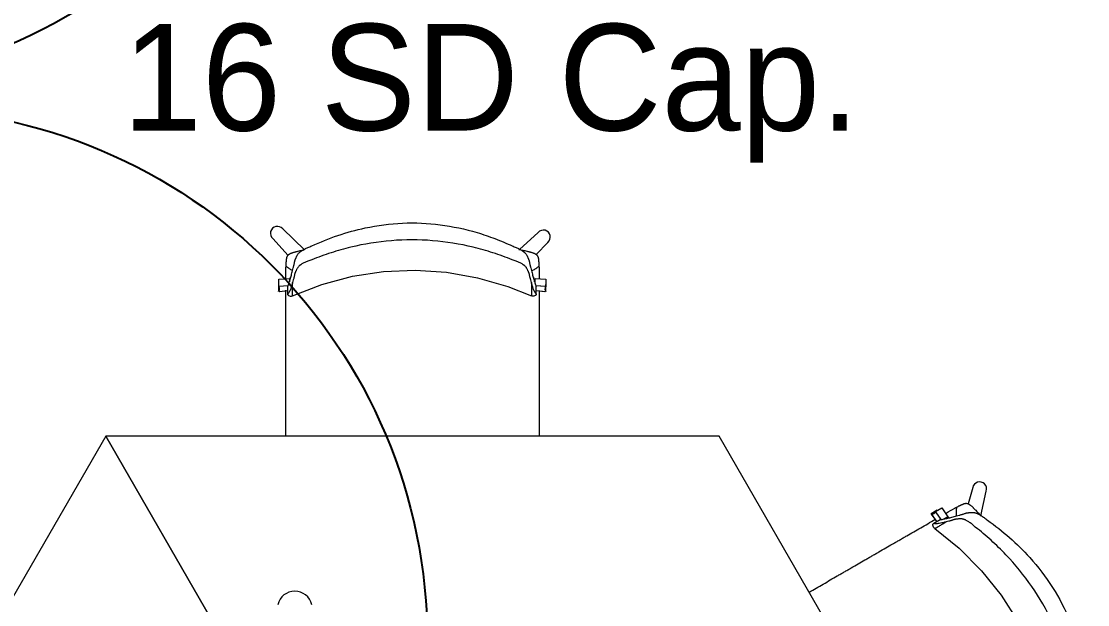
# Model space of a CAD drawing. Header units: millimetres. Extents: x 155920 to 295199, y -4084 to 97293.
# Drawn here: x 184835 to 186834, y 21402 to 22496 of the extents above; entities that cross this region are included whole.
import ezdxf

# ---------------------------------------------------------------- set-up
doc = ezdxf.new("R2010")
doc.units = ezdxf.units.MM
doc.header["$MEASUREMENT"] = 0
for name, color, linetype, lineweight in [('A-AREA-IDEN', 7, 'CONTINUOUS', 9), ('A-GENM', 8, 'CONTINUOUS', 9), ('I-FURN', 8, 'CONTINUOUS', 9)]:
    doc.layers.add(name, color=color, linetype=linetype, lineweight=lineweight)
doc.layers.add('Social Distancing', color=7, linetype='CONTINUOUS')
doc.styles.add('Century Gothic', font='GOTHIC.TTF', dxfattribs={"height": 200})

msp = doc.modelspace()

# ---------------------------------------------------------------- linework, layer by layer
at = {"layer": 'A-GENM'}
msp.add_arc((185347.5, 21394.4), 32.5, 12.6804, 167.3196, dxfattribs=at)
at = {"layer": 'I-FURN'}
for p, q in [((185365.5, 22067), (185324.9, 22106.5)), ((185803.8, 22099.8), (185768.7, 22067.5)), ((185306.1, 22088.3), (185335.1, 22056.7)), ((185799.9, 22058.3), (185822, 22081.1)), ((185398.5, 22002.2), (185455.7, 22017.4)), ((185455.7, 22017.4), (185514.1, 22026.3)), ((185514.1, 22026.3), (185573.2, 22028.9)), ((185573.2, 22028.9), (185632.2, 22025)), ((185632.2, 22025), (185690.4, 22014.8)), ((185317.1, 22002), (185317.1, 21988.8)), ((185317.4, 22011.8), (185337.3, 22013.1)), ((185317.4, 21998.4), (185317.4, 22011.8)), ((185334.8, 21999.6), (185317.4, 21998.4)), ((185334.3, 21984.5), (185334.3, 21998.2)), ((185337.3, 22013.1), (185337.3, 22007.2)), ((185338.3, 22013.2), (185338.3, 22010.1)), ((185343.4, 21980.9), (185398.5, 22002.2)), ((185690.4, 22014.8), (185747.2, 21998.4)), ((185747.2, 21998.4), (185791.2, 21980.9)), ((185797.2, 22007.2), (185797.2, 22013.1)), ((185798.2, 22013.2), (185818.1, 22011.8)), ((185798.2, 22004.3), (185798.2, 22013.2)), ((185818.1, 21998.5), (185799.7, 21999.7)), ((185817.1, 21998.4), (185799.8, 21999.6)), ((185800.3, 21984.5), (185800.3, 21998.2)), ((185818.1, 22011.8), (185818.1, 21998.5)), ((185818.4, 21988.8), (185818.4, 22002.1)), ((185318, 21988.8), (185334.3, 21990.8)), ((185318.7, 21988.8), (185334.3, 21990.7)), ((185334.3, 21982.5), (185335.8, 21981.4)), ((185335.8, 21981.4), (185337.6, 21980.7)), ((185337.6, 21980.7), (185339.1, 21980.3)), ((185339.1, 21980.3), (185341.3, 21980.4)), ((185341.3, 21980.4), (185343.4, 21980.9)), ((185793.3, 21980.4), (185791.2, 21980.9)), ((185795.5, 21980.3), (185793.3, 21980.4)), ((185797, 21980.7), (185795.5, 21980.3)), ((185798.7, 21981.4), (185797, 21980.7)), ((185800.3, 21982.5), (185798.7, 21981.4)), ((185800.3, 21990.9), (185817.8, 21988.8)), ((185800.3, 21990.8), (185816.6, 21988.8)), ((184993, 21717.5), (184418.1, 20721.5)), ((185548.1, 20756.2), (184993, 21717.5)), ((186143, 21717.5), (184993, 21717.5)), ((184993, 21717.5), (185548.1, 20756.2)), ((186718.1, 20721.6), (186143, 21717.5)), ((186618.7, 21621.1), (186610.1, 21590.6)), ((186633.7, 21568.2), (186644, 21614.7)), ((186552.1, 21578.5), (186540.6, 21571.8)), ((186549.2, 21576.4), (186560.7, 21583)), ((186559.4, 21561.1), (186549.2, 21576.4)), ((186560.7, 21583), (186571.9, 21566.5)), ((186540.6, 21571.8), (186551.5, 21557.2)), ((186541, 21571), (186551.4, 21557.1)), ((186557.8, 21560.8), (186546, 21554)), ((186559.3, 21561.1), (186549.6, 21575.5)), ((186571.9, 21566.5), (186564.2, 21562.1)), ((186572.3, 21565.6), (186567.2, 21562.7)), ((186544.1, 21550.8), (186544.2, 21553)), ((186544.5, 21548.6), (186544.1, 21550.8)), ((186545, 21547.2), (186544.5, 21548.6)), ((186546.1, 21545.6), (186545, 21547.2)), ((186547.4, 21544.3), (186546.1, 21545.6)), ((186547.4, 21544.3), (186593.4, 21507.2)), ((186593.4, 21507.2), (186635.1, 21465.3)), ((186635.1, 21465.3), (186672.1, 21419.1)), ((186672.1, 21419.1), (186703.8, 21369.3))]:
    msp.add_line(p, q, dxfattribs=at)
for centre, start, end in [((185314.9, 22098), 40.4176, 228.0338), ((185813.6, 22091), 310.3941, 138.0104), ((186631.6, 21618.7), 341.9896, 169.6059)]:
    msp.add_arc(centre, 13.1, start, end, dxfattribs=at)
for centre, major_axis, start_param, end_param in [((185300.6, 22007.4), (17.4, 0), 5.960696, 6.044337), ((185300.6, 21994.1), (17.4, 0), 5.960696, 6.540192), ((185301.6, 21994.1), (17.4, 0), 5.960696, 6.540192), ((185834, 21994.1), (17.4, 0), 2.884586, 3.464082), ((185834.9, 21994.1), (17.4, 0), 2.884586, 3.464082), ((185834.9, 22007.5), (17.4, 0), 3.380441, 3.464082), ((186537, 21588.8), (-8.7, 15.1), 2.819103, 3.398599), ((186548.6, 21595.4), (-8.7, 15.1), 2.819103, 2.902745), ((186537.5, 21587.9), (-8.7, 15.1), 2.819103, 3.398599)]:
    msp.add_ellipse(centre, major_axis=major_axis, ratio=0.978487, start_param=start_param, end_param=end_param, dxfattribs=at)
for points, knots in [([(185379.2, 22074.3), (185395.2, 22081.8), (185428.1, 22094.9), (185485, 22110.7), (185549.5, 22119.2), (185620.5, 22116), (185678.3, 22103.6), (185723, 22088.4), (185744.7, 22079.3), (185755.4, 22074.3)], [-1, -1, -1, -1, -0.863636, -0.727273, -0.545455, -0.363636, -0.181818, -0.090909, 0, 0, 0, 0]), ([(185755.4, 22048.2), (185743.5, 22053.1), (185719.3, 22061.9), (185669.7, 22075.9), (185606, 22086.3), (185528.6, 22086.3), (185464.8, 22075.9), (185415.3, 22061.9), (185391.1, 22053.1), (185379.2, 22048.2)], [-1, -1, -1, -1, -0.9, -0.8, -0.6, -0.4, -0.2, -0.1, 0, 0, 0, 0]), ([(185331.1, 22036.5), (185331.2, 22037.6), (185331.3, 22039.2), (185331.4, 22041.2), (185331.5, 22042.3), (185331.5, 22043.1), (185331.6, 22043.9), (185331.6, 22044.9), (185331.7, 22046.1), (185331.9, 22047.4), (185331.9, 22048.3), (185332, 22048.8), (185332, 22049.2), (185332.1, 22049.6), (185332.2, 22050.1), (185332.3, 22051), (185332.5, 22052.2), (185332.8, 22053.5), (185333.3, 22054.7), (185333.9, 22056), (185334.8, 22057.1), (185335.8, 22058), (185336.6, 22058.7), (185337.3, 22059.1), (185338, 22059.5), (185339, 22060), (185340.3, 22060.6), (185342, 22061.3), (185343.8, 22061.9), (185345.5, 22062.4), (185347.1, 22062.8), (185348.7, 22063.3), (185350.3, 22063.7), (185352.2, 22064.2), (185354.6, 22064.8), (185359.1, 22065.8), (185362.8, 22066.6), (185365.1, 22067.1)], [0, 0, 0, 0, 0.0625, 0.09375, 0.109375, 0.125, 0.140625, 0.15625, 0.1875, 0.21875, 0.234375, 0.242188, 0.25, 0.257812, 0.265625, 0.28125, 0.3125, 0.34375, 0.375, 0.40625, 0.4375, 0.46875, 0.484375, 0.5, 0.515625, 0.53125, 0.5625, 0.59375, 0.625, 0.65625, 0.6875, 0.71875, 0.75, 0.78125, 0.8125, 0.875, 1, 1, 1, 1]), ([(185336.7, 22005.3), (185337.4, 22007.2), (185338.5, 22010.4), (185339.9, 22015.5), (185341, 22019.5), (185342.2, 22023.8), (185343.4, 22028.3), (185344.4, 22032.3), (185345.3, 22035.7), (185345.9, 22037.8), (185346.3, 22039.5), (185346.6, 22041.2), (185346.9, 22042.9), (185347.2, 22044.7), (185347.6, 22046), (185347.9, 22047.2), (185348.2, 22048), (185348.4, 22048.5), (185348.6, 22048.9), (185348.8, 22049.3), (185349, 22049.8), (185349.3, 22050.7), (185349.9, 22052), (185350.5, 22053.7), (185351.3, 22055.4), (185352.2, 22057.1), (185353.3, 22058.8), (185354.5, 22060.2), (185355.4, 22061.2), (185356, 22061.8), (185356.5, 22062.2), (185357, 22062.6), (185357.6, 22063.1), (185358.8, 22064.1), (185360.7, 22065.4), (185363.2, 22067), (185366.8, 22069.1), (185371.9, 22071.5), (185376.6, 22073.4), (185379.2, 22074.3)], [0, 0, 0, 0, 0.142857, 0.214286, 0.285714, 0.357143, 0.428571, 0.5, 0.535714, 0.571429, 0.589286, 0.607143, 0.642857, 0.660714, 0.678571, 0.696429, 0.705357, 0.709821, 0.714286, 0.71875, 0.723214, 0.732143, 0.75, 0.767857, 0.785714, 0.803571, 0.821429, 0.839286, 0.848214, 0.852679, 0.857143, 0.861607, 0.866071, 0.875, 0.892857, 0.910714, 0.928571, 0.964286, 1, 1, 1, 1]), ([(185755.4, 22074.3), (185758, 22073.4), (185762.7, 22071.5), (185767.8, 22069.1), (185771.4, 22067), (185773.9, 22065.4), (185775.7, 22064.1), (185776.9, 22063.1), (185777.6, 22062.6), (185778.1, 22062.2), (185778.6, 22061.8), (185779.1, 22061.2), (185780.1, 22060.2), (185781.2, 22058.8), (185782.4, 22057.1), (185783.3, 22055.4), (185784.1, 22053.7), (185784.7, 22052), (185785.2, 22050.7), (185785.6, 22049.8), (185785.8, 22049.3), (185786, 22048.9), (185786.1, 22048.5), (185786.3, 22048), (185786.7, 22047.2), (185787, 22046), (185787.4, 22044.7), (185787.7, 22042.9), (185788, 22041.2), (185788.3, 22039.5), (185788.6, 22038.2), (185788.9, 22036.9), (185789.4, 22035.2), (185790.1, 22032.3), (185791.2, 22028.3), (185792.4, 22023.8), (185793.5, 22019.5), (185794.7, 22015.5), (185795.8, 22011.7), (185796.8, 22008.3), (185797.5, 22006.3), (185797.9, 22005.3)], [0, 0, 0, 0, 0.035714, 0.071429, 0.089286, 0.107143, 0.125, 0.133929, 0.138393, 0.142857, 0.147321, 0.151786, 0.160714, 0.178571, 0.196429, 0.214286, 0.232143, 0.25, 0.267857, 0.276786, 0.28125, 0.285714, 0.290179, 0.294643, 0.303571, 0.321429, 0.339286, 0.357143, 0.392857, 0.410714, 0.428571, 0.446429, 0.464286, 0.5, 0.571429, 0.642857, 0.714286, 0.785714, 0.857143, 0.928571, 1, 1, 1, 1]), ([(185771.3, 22067.1), (185773.7, 22066.6), (185777.4, 22065.8), (185781.9, 22064.8), (185784.3, 22064.2), (185786.2, 22063.7), (185787.8, 22063.3), (185789.4, 22062.8), (185791, 22062.4), (185792.7, 22061.9), (185794.5, 22061.3), (185796.2, 22060.6), (185797.5, 22060), (185798.5, 22059.5), (185799.2, 22059.1), (185799.8, 22058.7), (185800.7, 22058), (185801.7, 22057.1), (185802.6, 22056), (185803.2, 22054.7), (185803.6, 22053.5), (185804, 22052.2), (185804.2, 22051), (185804.3, 22050.1), (185804.4, 22049.6), (185804.4, 22049.2), (185804.5, 22048.8), (185804.5, 22048.3), (185804.6, 22047.4), (185804.7, 22046.1), (185804.8, 22044.9), (185804.9, 22043.9), (185805, 22043.1), (185805, 22042.3), (185805.1, 22041.2), (185805.2, 22039.2), (185805.3, 22037.6), (185805.4, 22036.5)], [0, 0, 0, 0, 0.125, 0.1875, 0.21875, 0.25, 0.28125, 0.3125, 0.34375, 0.375, 0.40625, 0.4375, 0.46875, 0.484375, 0.5, 0.515625, 0.53125, 0.5625, 0.59375, 0.625, 0.65625, 0.6875, 0.71875, 0.734375, 0.742188, 0.75, 0.757812, 0.765625, 0.78125, 0.8125, 0.84375, 0.859375, 0.875, 0.890625, 0.90625, 0.9375, 1, 1, 1, 1]), ([(185331.1, 22036.5), (185333, 22034.9), (185336.8, 22032.1), (185341.1, 22029.5), (185343.4, 22028.3), (185343.8, 22028.2)], [0, 0, 0, 0, 0.02777778, 0.05555556, 0.06066679, 0.06066679, 0.06066679, 0.06066679]), ([(185379.2, 22048.2), (185376.7, 22047.5), (185372, 22046), (185367, 22043.9), (185363.4, 22042.1), (185360.9, 22040.7), (185359, 22039.4), (185357.8, 22038.6), (185357.2, 22038.1), (185356.7, 22037.7), (185356.2, 22037.3), (185355.6, 22036.8), (185354.7, 22035.8), (185353.5, 22034.5), (185352.3, 22032.7), (185351.3, 22031), (185350.5, 22029.3), (185349.8, 22027.7), (185349.2, 22026.4), (185348.8, 22025.5), (185348.6, 22025.1), (185348.4, 22024.7), (185348.3, 22024.4), (185348.1, 22023.9), (185347.8, 22023.2), (185347.4, 22022.1), (185347.1, 22021), (185346.8, 22019.5), (185346.6, 22018), (185346.3, 22016.5), (185346, 22015.4), (185345.7, 22014.2), (185345.3, 22012.6), (185344.5, 22009.8), (185343.9, 22007.4), (185343.4, 22005.9)], [0, 0, 0, 0, 0.0625, 0.125, 0.15625, 0.1875, 0.21875, 0.234375, 0.242188, 0.25, 0.257812, 0.265625, 0.28125, 0.3125, 0.34375, 0.375, 0.40625, 0.4375, 0.46875, 0.484375, 0.492188, 0.5, 0.507812, 0.515625, 0.53125, 0.5625, 0.59375, 0.625, 0.6875, 0.71875, 0.75, 0.78125, 0.8125, 0.875, 1, 1, 1, 1]), ([(185791.2, 22005.9), (185790.7, 22007.4), (185790.1, 22009.8), (185789.3, 22012.6), (185788.9, 22014.2), (185788.6, 22015.4), (185788.3, 22016.5), (185788, 22018), (185787.8, 22019.5), (185787.5, 22021), (185787.2, 22022.1), (185786.8, 22023.2), (185786.5, 22023.9), (185786.3, 22024.4), (185786.1, 22024.7), (185786, 22025.1), (185785.7, 22025.5), (185785.4, 22026.4), (185784.8, 22027.7), (185784.1, 22029.3), (185783.3, 22031), (185782.3, 22032.7), (185781.1, 22034.5), (185779.9, 22035.8), (185779, 22036.8), (185778.4, 22037.3), (185777.9, 22037.7), (185777.4, 22038.1), (185776.8, 22038.6), (185775.5, 22039.4), (185773.7, 22040.7), (185771.2, 22042.1), (185767.6, 22043.9), (185762.6, 22046), (185757.9, 22047.5), (185755.4, 22048.2)], [0, 0, 0, 0, 0.125, 0.1875, 0.21875, 0.25, 0.28125, 0.3125, 0.375, 0.40625, 0.4375, 0.46875, 0.484375, 0.492188, 0.5, 0.507812, 0.515625, 0.53125, 0.5625, 0.59375, 0.625, 0.65625, 0.6875, 0.71875, 0.734375, 0.742188, 0.75, 0.757812, 0.765625, 0.78125, 0.8125, 0.84375, 0.875, 0.9375, 1, 1, 1, 1]), ([(185791.4, 22027.5), (185792.2, 22027.9), (185795, 22029.3), (185799.7, 22032.1), (185803.5, 22034.9), (185805.4, 22036.5)], [0.93303317, 0.93303317, 0.93303317, 0.93303317, 0.94444444, 0.97222222, 1, 1, 1, 1]), ([(185343.4, 21981.6), (185343.4, 21981.8), (185343.4, 21982.5), (185343.4, 21984.5), (185343.4, 21988.4), (185343.4, 21995.6), (185343.4, 22002.1), (185343.4, 22005.9)], [0.4444444, 0.4444444, 0.4444444, 0.4444444, 0.5138889, 0.5833333, 0.7222222, 0.8611111, 1, 1, 1, 1]), ([(185791.2, 22005.9), (185791.2, 22002.9), (185791.2, 21997.5), (185791.2, 21991.1), (185791.2, 21986.3), (185791.2, 21983.7), (185791.2, 21982.3), (185791.2, 21981.8), (185791.2, 21981.6)], [0, 0, 0, 0, 0.1111111, 0.2222222, 0.3333333, 0.4444444, 0.5, 0.5555556, 0.5555556, 0.5555556, 0.5555556]), ([(185330.9, 21717.2), (185330.9, 21717.3), (185330.9, 21720), (185330.9, 21725.1), (185330.9, 21732.7), (185330.9, 21740.4), (185330.9, 21750.4), (185330.9, 21762.9), (185330.9, 21775.4), (185330.9, 21785.4), (185330.9, 21793), (185330.9, 21800.7), (185330.9, 21810.8), (185330.9, 21823.3), (185330.9, 21838.2), (185330.9, 21853.4), (185330.9, 21868.5), (185330.9, 21883.4), (185330.9, 21895.9), (185330.9, 21905.9), (185330.9, 21913.5), (185330.9, 21921.1), (185330.9, 21931), (185330.9, 21943.3), (185330.9, 21955.6), (185330.9, 21965.7), (185330.9, 21973.5), (185330.9, 21981.3), (185330.9, 21987.1), (185330.9, 21990.4), (185330.9, 21991.1)], [-0.7511307, -0.7511307, -0.7511307, -0.7511307, -0.75, -0.7321429, -0.7142857, -0.6964286, -0.6785714, -0.6428571, -0.6071429, -0.5892857, -0.5714286, -0.5535714, -0.5357143, -0.5, -0.4642857, -0.4285714, -0.3928571, -0.3571429, -0.3214286, -0.3035714, -0.2857143, -0.2678571, -0.25, -0.2142857, -0.1785714, -0.1607143, -0.1428571, -0.125, -0.1071429, -0.1022726, -0.1022726, -0.1022726, -0.1022726]), ([(185334.3, 21984.5), (185334.3, 21984), (185334.3, 21983.2), (185334.3, 21982.5), (185334.3, 21982.4), (185334.3, 21983), (185334.3, 21983.8), (185334.3, 21984.2)], [0, 0, 0, 0, 0.125, 0.25, 0.375, 0.5, 0.5828112, 0.5828112, 0.5828112, 0.5828112]), ([(185800.3, 21984.2), (185800.3, 21983.8), (185800.3, 21983), (185800.3, 21982.4), (185800.3, 21982.5), (185800.3, 21983.2), (185800.3, 21984), (185800.3, 21984.5)], [0.4162183, 0.4162183, 0.4162183, 0.4162183, 0.5, 0.625, 0.75, 0.875, 1, 1, 1, 1]), ([(185805.6, 21991), (185805.6, 21990.6), (185805.6, 21985), (185805.6, 21974.2), (185805.6, 21958.8), (185805.6, 21943.7), (185805.6, 21931.3), (185805.6, 21921.2), (185805.6, 21913.5), (185805.6, 21905.8), (185805.6, 21895.7), (185805.6, 21883.3), (185805.6, 21870.8), (185805.6, 21860.8), (185805.6, 21853.3), (185805.6, 21845.7), (185805.6, 21835.7), (185805.6, 21823.4), (185805.6, 21811), (185805.6, 21801), (185805.6, 21793.4), (185805.6, 21785.7), (185805.6, 21775.6), (185805.6, 21763.1), (185805.6, 21747.9), (185805.6, 21732.6), (185805.6, 21722.3), (185805.6, 21717.2), (185805.6, 21717.1)], [-0.896036, -0.896036, -0.896036, -0.896036, -0.8928571, -0.8571429, -0.8214286, -0.7857143, -0.75, -0.7321429, -0.7142857, -0.6964286, -0.6785714, -0.6428571, -0.6071429, -0.5892857, -0.5714286, -0.5535714, -0.5357143, -0.5, -0.4642857, -0.4464286, -0.4285714, -0.4107143, -0.3928571, -0.3571429, -0.3214286, -0.2857143, -0.25, -0.2493139, -0.2493139, -0.2493139, -0.2493139]), ([(186588.5, 21584.4), (186588, 21582), (186587.5, 21577.2), (186587.4, 21571.8), (186587.6, 21568.6), (186587.7, 21567.8)], [0, 0, 0, 0, 0.02777778, 0.05555556, 0.06696683, 0.06696683, 0.06696683, 0.06696683]), ([(186588.5, 21584.4), (186589.5, 21584.9), (186590.9, 21585.6), (186592.7, 21586.5), (186593.7, 21587), (186594.4, 21587.3), (186595.1, 21587.7), (186596, 21588.1), (186597.1, 21588.7), (186598.3, 21589.2), (186599.1, 21589.5), (186599.6, 21589.7), (186599.9, 21589.9), (186600.3, 21590.1), (186600.8, 21590.2), (186601.6, 21590.6), (186602.7, 21591), (186604.1, 21591.4), (186605.3, 21591.6), (186606.7, 21591.7), (186608.2, 21591.5), (186609.5, 21591.1), (186610.5, 21590.7), (186611.2, 21590.3), (186611.9, 21589.9), (186612.8, 21589.3), (186614, 21588.5), (186615.4, 21587.3), (186616.8, 21586.1), (186618.1, 21584.8), (186619.3, 21583.7), (186620.4, 21582.6), (186621.6, 21581.3), (186623, 21580), (186624.7, 21578.1), (186627.8, 21574.8), (186630.4, 21572), (186632, 21570.2)], [0, 0, 0, 0, 0.0625, 0.09375, 0.109375, 0.125, 0.140625, 0.15625, 0.1875, 0.21875, 0.234375, 0.242188, 0.25, 0.257812, 0.265625, 0.28125, 0.3125, 0.34375, 0.375, 0.40625, 0.4375, 0.46875, 0.484375, 0.5, 0.515625, 0.53125, 0.5625, 0.59375, 0.625, 0.65625, 0.6875, 0.71875, 0.75, 0.78125, 0.8125, 0.875, 1, 1, 1, 1]), ([(186311.7, 21424.8), (186311.8, 21424.9), (186316.3, 21427.4), (186325.2, 21432.6), (186338.5, 21440.3), (186351.6, 21447.8), (186362.5, 21454.1), (186371.2, 21459.2), (186377.8, 21463), (186384.4, 21466.8), (186393.1, 21471.8), (186403.8, 21478), (186414.5, 21484.2), (186423.1, 21489.1), (186429.7, 21492.9), (186436.3, 21496.7), (186444.9, 21501.7), (186455.7, 21507.9), (186466.5, 21514.2), (186475.2, 21519.2), (186481.9, 21523.1), (186488.5, 21526.9), (186497.2, 21531.9), (186508, 21538.2), (186521.1, 21545.7), (186534.5, 21553.4), (186543.8, 21558.8), (186548.6, 21561.6), (186549, 21561.8)], [-0.751114, -0.751114, -0.751114, -0.751114, -0.75, -0.7142857, -0.6785714, -0.6428571, -0.6071429, -0.5892857, -0.5714286, -0.5535714, -0.5357143, -0.5, -0.4642857, -0.4464286, -0.4285714, -0.4107143, -0.3928571, -0.3571429, -0.3214286, -0.3035714, -0.2857143, -0.2678571, -0.25, -0.2142857, -0.1785714, -0.1428571, -0.1071429, -0.103964, -0.103964, -0.103964, -0.103964]), ([(186547.4, 21544.3), (186547.4, 21544.3), (186547.5, 21544.4), (186548, 21544.6), (186548.8, 21545.1), (186550.5, 21546.1), (186553.9, 21548), (186560.1, 21551.6), (186565.8, 21554.9), (186569, 21556.8)], [0.3374293, 0.3374293, 0.3374293, 0.3374293, 0.3888889, 0.4444444, 0.5138889, 0.5833333, 0.7222222, 0.8611111, 1, 1, 1, 1]), ([(186565.2, 21562.3), (186567.2, 21562.6), (186570.5, 21563.3), (186575.6, 21564.6), (186579.7, 21565.7), (186583.9, 21566.8), (186588.4, 21568), (186592.5, 21569.1), (186595.8, 21570), (186598, 21570.6), (186599.6, 21571.1), (186601.2, 21571.7), (186602.9, 21572.3), (186604.5, 21572.8), (186605.9, 21573.2), (186607.1, 21573.5), (186608, 21573.7), (186608.5, 21573.7), (186608.9, 21573.8), (186609.3, 21573.8), (186609.9, 21573.9), (186610.8, 21574), (186612.2, 21574.3), (186614, 21574.5), (186615.8, 21574.7), (186617.8, 21574.7), (186619.8, 21574.6), (186621.7, 21574.3), (186623, 21574), (186623.8, 21573.8), (186624.4, 21573.6), (186625, 21573.4), (186625.8, 21573.1), (186627.2, 21572.5), (186629.3, 21571.6), (186631.9, 21570.2), (186635.5, 21568.1), (186640.2, 21564.9), (186644.1, 21561.8), (186646.2, 21560)], [0, 0, 0, 0, 0.142857, 0.214286, 0.285714, 0.357143, 0.428571, 0.5, 0.535714, 0.571429, 0.589286, 0.607143, 0.642857, 0.660714, 0.678571, 0.696429, 0.705357, 0.709821, 0.714286, 0.71875, 0.723214, 0.732143, 0.75, 0.767857, 0.785714, 0.803571, 0.821429, 0.839286, 0.848214, 0.852679, 0.857143, 0.861607, 0.866071, 0.875, 0.892857, 0.910714, 0.928571, 0.964286, 1, 1, 1, 1]), ([(186623.6, 21547), (186621.7, 21548.8), (186618.1, 21552.1), (186613.8, 21555.4), (186610.4, 21557.6), (186607.9, 21559), (186605.9, 21560), (186604.6, 21560.6), (186603.8, 21560.9), (186603.2, 21561.2), (186602.7, 21561.4), (186601.9, 21561.6), (186600.6, 21562), (186598.8, 21562.3), (186596.8, 21562.5), (186594.8, 21562.5), (186592.9, 21562.4), (186591.1, 21562.2), (186589.7, 21562), (186588.8, 21561.9), (186588.3, 21561.9), (186587.9, 21561.8), (186587.5, 21561.8), (186587, 21561.7), (186586.2, 21561.6), (186585.1, 21561.4), (186584, 21561.1), (186582.5, 21560.6), (186581.2, 21560.1), (186579.7, 21559.6), (186578.6, 21559.2), (186577.4, 21558.9), (186575.8, 21558.5), (186573, 21557.8), (186570.6, 21557.1), (186569, 21556.8)], [0, 0, 0, 0, 0.0625, 0.125, 0.15625, 0.1875, 0.21875, 0.234375, 0.242188, 0.25, 0.257812, 0.265625, 0.28125, 0.3125, 0.34375, 0.375, 0.40625, 0.4375, 0.46875, 0.484375, 0.492188, 0.5, 0.507812, 0.515625, 0.53125, 0.5625, 0.59375, 0.625, 0.6875, 0.71875, 0.75, 0.78125, 0.8125, 0.875, 1, 1, 1, 1]), ([(186574.8, 21564.5), (186574.4, 21564.7), (186573.5, 21565.1), (186572.7, 21565.4), (186572.2, 21565.6)], [-0.5281276, -0.5281276, -0.5281276, -0.5281276, -0.3333333, -0.1189454, -0.1189454, -0.1189454, -0.1189454]), ([(186646.2, 21560), (186660.7, 21549.8), (186688.5, 21528), (186730.6, 21486.6), (186770.2, 21434.9), (186803, 21371.9), (186821.1, 21315.6), (186830.3, 21269.3), (186833.3, 21245.9), (186834.3, 21234.1)], [-1, -1, -1, -1, -0.863636, -0.727273, -0.545455, -0.363636, -0.181818, -0.090909, 0, 0, 0, 0]), ([(186811.7, 21221.1), (186810, 21233.9), (186805.5, 21259.2), (186792.9, 21309.2), (186770, 21369.5), (186731.3, 21436.6), (186690.4, 21486.6), (186653.5, 21522.6), (186633.8, 21539.1), (186623.6, 21547)], [-1, -1, -1, -1, -0.9, -0.8, -0.6, -0.4, -0.2, -0.1, 0, 0, 0, 0])]:
    msp.add_open_spline(points, degree=3, knots=knots, dxfattribs=at)
for points in [[(185767.7, 22067.8), (185768.9, 22067.6), (185770.1, 22067.3), (185771.3, 22067.1)], [(185771.3, 22067.1), (185770.1, 22067.3), (185768.9, 22067.6), (185767.7, 22067.8)], [(185330.9, 22032.7), (185330.9, 22033.3), (185331, 22034.6), (185331.1, 22035.9), (185331.1, 22036.5)], [(185805.4, 22036.5), (185805.4, 22035.9), (185805.5, 22034.6), (185805.5, 22033.3), (185805.6, 22032.7)], [(185330.9, 22013.7), (185330.9, 22020.2), (185330.9, 22026.5), (185330.9, 22032.7)], [(185805.6, 22032.7), (185805.6, 22026.6), (185805.6, 22020.3), (185805.6, 22013.7)], [(185343.4, 22005.9), (185342.9, 22003.8), (185341.8, 22000), (185340.1, 21995), (185338.6, 21990.8), (185337.1, 21987.6), (185335.6, 21985.4), (185334.7, 21984.7), (185334.3, 21984.5)], [(185334.3, 21998.2), (185334.7, 21999.3), (185335.5, 22001.5), (185336.3, 22004), (185336.7, 22005.3)], [(185339.6, 22014.7), (185339.2, 22014.5), (185338.8, 22014.2), (185338.5, 22013.9)], [(185800.3, 21984.5), (185799.9, 21984.7), (185798.9, 21985.4), (185797.5, 21987.6), (185796, 21990.8), (185794.5, 21995), (185792.8, 22000), (185791.7, 22003.8), (185791.2, 22005.9)], [(185796.1, 22013.9), (185795.7, 22014.2), (185795.4, 22014.5), (185795, 22014.7)], [(185797.9, 22005.3), (185798.3, 22004), (185799.1, 22001.5), (185799.9, 21999.3), (185800.3, 21998.2)], [(186568.7, 21573.2), (186574.3, 21576.4), (186579.8, 21579.6), (186585.1, 21582.6)], [(186585.1, 21582.6), (186585.6, 21582.9), (186586.8, 21583.5), (186587.9, 21584.1), (186588.5, 21584.4)], [(186569, 21556.8), (186567, 21556.2), (186563.2, 21555.2), (186558, 21554.2), (186553.6, 21553.4), (186550.1, 21553.1), (186547.5, 21553.3), (186546.4, 21553.7), (186546, 21554)], [(186557.8, 21560.8), (186559, 21561), (186561.3, 21561.4), (186563.9, 21562), (186565.2, 21562.3)], [(186634.4, 21567.4), (186633.6, 21568.3), (186632.8, 21569.3), (186632, 21570.2)], [(186632, 21570.2), (186632.8, 21569.3), (186633.6, 21568.3), (186634.4, 21567.4)], [(186546, 21554), (186545.5, 21553.7), (186544.8, 21553.3), (186544.3, 21553), (186544.2, 21552.9), (186544.6, 21553.2), (186544.9, 21553.3)]]:
    msp.add_open_spline(points, degree=3, dxfattribs=at)
at = {"layer": 'Social Distancing'}
for centre in [(184419.4, 23370.8), (184596.1, 21331.9)]:
    msp.add_circle(centre, 1000, dxfattribs=at)

# ---------------------------------------------------------------- texts
at = {"layer": 'A-AREA-IDEN', "style": 'Century Gothic'}
msp.add_text('16 SD Cap.', height=200, dxfattribs=at).set_placement((185024.4, 22290.7))

doc.saveas('drawing.dxf')
